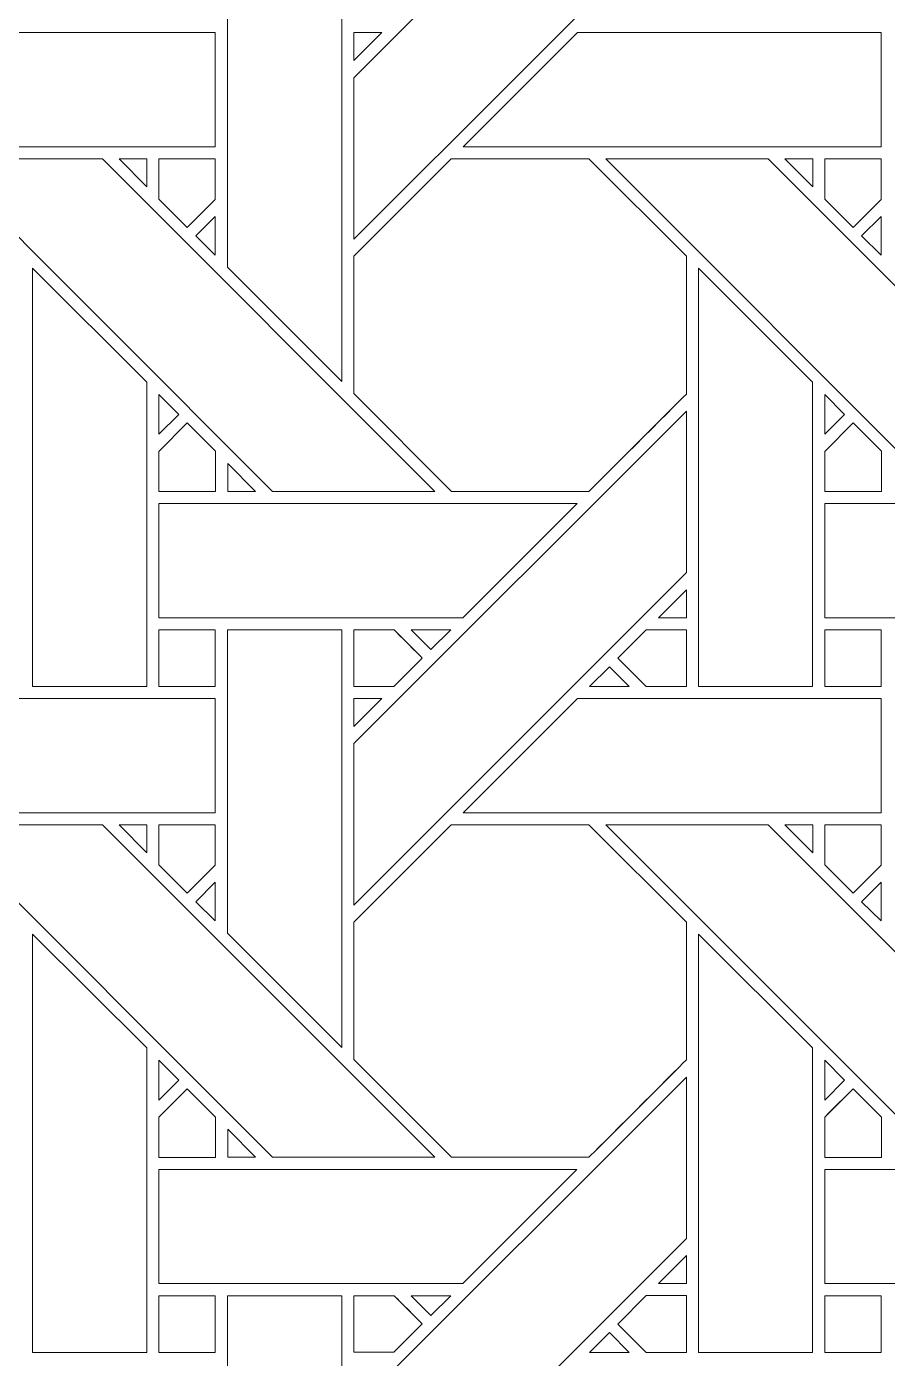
# Model space of a CAD drawing. Header units: inches. Extents: x 3.4 to 21.4, y 0.1 to 18.1.
# Drawn here: x 12.154 to 13.38, y 9.995 to 11.892 of the extents above; entities that cross this region are included whole.
import ezdxf

# ---------------------------------------------------------------- set-up
doc = ezdxf.new("R2010")
doc.units = ezdxf.units.IN
doc.header["$MEASUREMENT"] = 0
doc.layers.add('Design', color=7, linetype='Continuous', lineweight=0)

msp = doc.modelspace()

# ---------------------------------------------------------------- linework, layer by layer
at = {"layer": 'Design'}
for points, knots in [([(12.3829, 18.0948), (7.4123, 18.0948), (3.3829, 14.0653), (3.3829, 9.0948), (3.3829, 4.1242), (7.4123, 0.0948), (12.3829, 0.0948), (17.3534, 0.0948), (21.3829, 4.1242), (21.3829, 9.0948), (21.3829, 14.0653), (17.3534, 18.0948), (12.3829, 18.0948)], [0, 0, 0, 0, 1, 1, 1, 2, 2, 2, 3, 3, 3, 4, 4, 4, 4]), ([(12.3829, 17.2202), (7.8953, 17.2202), (4.2574, 13.5823), (4.2574, 9.0948), (4.2574, 4.6072), (7.8953, 0.9693), (12.3829, 0.9693), (16.8704, 0.9693), (20.5083, 4.6072), (20.5083, 9.0948), (20.5083, 13.5823), (16.8704, 17.2202), (12.3829, 17.2202)], [0, 0, 0, 0, 1, 1, 1, 2, 2, 2, 3, 3, 3, 4, 4, 4, 4]), ([(13.0941, 12.0628), (13.0941, 12.0628), (12.6204, 11.5892), (12.6204, 11.5892), (12.6204, 11.5892), (12.6204, 11.8193), (12.6204, 11.8193), (12.6204, 11.8193), (13.0941, 12.2929), (13.0941, 12.2929), (13.0941, 12.2929), (13.0941, 12.0628), (13.0941, 12.0628)], [0, 0, 0, 0, 1, 1, 1, 2, 2, 2, 3, 3, 3, 4, 4, 4, 4]), ([(12.4403, 11.5492), (12.4403, 11.5492), (12.4403, 11.9814), (12.4403, 11.9814), (12.4403, 11.9814), (12.6032, 11.9814), (12.6032, 11.9814), (12.6032, 11.9814), (12.6032, 11.3863), (12.6032, 11.3863), (12.6032, 11.3863), (12.4403, 11.5492), (12.4403, 11.5492)], [0, 0, 0, 0, 1, 1, 1, 2, 2, 2, 3, 3, 3, 4, 4, 4, 4]), ([(12.4228, 11.8835), (12.4228, 11.8835), (12.4228, 11.7206), (12.4228, 11.7206), (12.4228, 11.7206), (11.8275, 11.7206), (11.8275, 11.7206), (11.8275, 11.7206), (11.9904, 11.8835), (11.9904, 11.8835), (11.9904, 11.8835), (12.4228, 11.8835), (12.4228, 11.8835)], [0, 0, 0, 0, 1, 1, 1, 2, 2, 2, 3, 3, 3, 4, 4, 4, 4]), ([(12.6602, 11.8835), (12.6602, 11.8835), (12.6204, 11.8436), (12.6204, 11.8436), (12.6204, 11.8436), (12.6204, 11.8835), (12.6204, 11.8835), (12.6204, 11.8835), (12.6602, 11.8835), (12.6602, 11.8835)], [0, 0, 0, 0, 1, 1, 1, 2, 2, 2, 3, 3, 3, 3]), ([(13.3715, 11.8835), (13.3715, 11.8835), (13.3715, 11.7207), (13.3715, 11.7207), (13.3715, 11.7207), (12.7762, 11.7207), (12.7762, 11.7207), (12.7762, 11.7207), (12.9391, 11.8835), (12.9391, 11.8835), (12.9391, 11.8835), (13.3715, 11.8835), (13.3715, 11.8835)], [0, 0, 0, 0, 1, 1, 1, 2, 2, 2, 3, 3, 3, 4, 4, 4, 4]), ([(12.7354, 11.2299), (12.7354, 11.2299), (12.5044, 11.2299), (12.5044, 11.2299), (12.5044, 11.2299), (12.0308, 11.7035), (12.0308, 11.7035), (12.0308, 11.7035), (12.2618, 11.7035), (12.2618, 11.7035), (12.2618, 11.7035), (12.7354, 11.2299), (12.7354, 11.2299)], [0, 0, 0, 0, 1, 1, 1, 2, 2, 2, 3, 3, 3, 4, 4, 4, 4]), ([(12.2859, 11.7035), (12.2859, 11.7035), (12.3253, 11.7035), (12.3253, 11.7035), (12.3253, 11.7035), (12.3253, 11.6637), (12.3253, 11.6637), (12.3253, 11.6637), (12.2859, 11.7035), (12.2859, 11.7035)], [0, 0, 0, 0, 1, 1, 1, 2, 2, 2, 3, 3, 3, 3]), ([(12.4228, 11.7035), (12.4228, 11.7035), (12.4228, 11.6459), (12.4228, 11.6459), (12.4228, 11.6459), (12.3828, 11.606), (12.3828, 11.606), (12.3828, 11.606), (12.3425, 11.6463), (12.3425, 11.6463), (12.3425, 11.6463), (12.3425, 11.7035), (12.3425, 11.7035), (12.3425, 11.7035), (12.4228, 11.7035), (12.4228, 11.7035)], [0, 0, 0, 0, 1, 1, 1, 2, 2, 2, 3, 3, 3, 4, 4, 4, 5, 5, 5, 5]), ([(12.4228, 11.6459), (12.4228, 11.6459), (12.3828, 11.606), (12.3828, 11.606), (12.3828, 11.606), (12.3425, 11.6463), (12.3425, 11.6463), (12.3425, 11.6463), (12.3425, 11.7035), (12.3425, 11.7035), (12.3425, 11.7035), (12.4228, 11.7035), (12.4228, 11.7035), (12.4228, 11.7035), (12.4228, 11.6459), (12.4228, 11.6459)], [0, 0, 0, 0, 1, 1, 1, 2, 2, 2, 3, 3, 3, 4, 4, 4, 5, 5, 5, 5]), ([(12.7591, 11.7035), (12.7591, 11.7035), (12.9553, 11.7035), (12.9553, 11.7035), (12.9553, 11.7035), (13.0941, 11.5648), (13.0941, 11.5648), (13.0941, 11.5648), (13.0941, 11.3686), (13.0941, 11.3686), (13.0763, 11.3507), (12.9643, 11.2389), (12.9553, 11.2299), (12.9553, 11.2299), (12.7596, 11.2299), (12.7596, 11.2299), (12.7596, 11.2299), (12.6204, 11.3691), (12.6204, 11.3691), (12.6204, 11.3691), (12.6204, 11.5648), (12.6204, 11.5648), (12.6204, 11.5648), (12.7591, 11.7035), (12.7591, 11.7035)], [0, 0, 0, 0, 1, 1, 1, 2, 2, 2, 3, 3, 3, 4, 4, 4, 5, 5, 5, 6, 6, 6, 7, 7, 7, 8, 8, 8, 8]), ([(13.0941, 11.3686), (13.0761, 11.3504), (12.9642, 11.2388), (12.9553, 11.2299), (12.9553, 11.2299), (12.7596, 11.2299), (12.7596, 11.2299), (12.7596, 11.2299), (12.6204, 11.3691), (12.6204, 11.3691), (12.6204, 11.3691), (12.6204, 11.5648), (12.6204, 11.5648), (12.6204, 11.5648), (12.7591, 11.7035), (12.7591, 11.7035), (12.7591, 11.7035), (12.9553, 11.7035), (12.9553, 11.7035), (12.9553, 11.7035), (13.0941, 11.5648), (13.0941, 11.5648), (13.0941, 11.5648), (13.0941, 11.3686), (13.0941, 11.3686)], [0, 0, 0, 0, 1, 1, 1, 2, 2, 2, 3, 3, 3, 4, 4, 4, 5, 5, 5, 6, 6, 6, 7, 7, 7, 8, 8, 8, 8]), ([(13.6841, 11.2299), (13.6841, 11.2299), (13.4531, 11.2299), (13.4531, 11.2299), (13.4531, 11.2299), (12.9795, 11.7035), (12.9795, 11.7035), (12.9795, 11.7035), (13.2105, 11.7035), (13.2105, 11.7035), (13.2105, 11.7035), (13.6841, 11.2299), (13.6841, 11.2299)], [0, 0, 0, 0, 1, 1, 1, 2, 2, 2, 3, 3, 3, 4, 4, 4, 4]), ([(13.2346, 11.7035), (13.2346, 11.7035), (13.2741, 11.7035), (13.2741, 11.7035), (13.2741, 11.7035), (13.2741, 11.6637), (13.2741, 11.6637), (13.2741, 11.6637), (13.2346, 11.7035), (13.2346, 11.7035)], [0, 0, 0, 0, 1, 1, 1, 2, 2, 2, 3, 3, 3, 3]), ([(13.3715, 11.7035), (13.3715, 11.7035), (13.3715, 11.6459), (13.3715, 11.6459), (13.3715, 11.6459), (13.3316, 11.606), (13.3316, 11.606), (13.3316, 11.606), (13.2913, 11.6463), (13.2913, 11.6463), (13.2913, 11.6463), (13.2913, 11.7035), (13.2913, 11.7035), (13.2913, 11.7035), (13.3715, 11.7035), (13.3715, 11.7035)], [0, 0, 0, 0, 1, 1, 1, 2, 2, 2, 3, 3, 3, 4, 4, 4, 5, 5, 5, 5]), ([(13.3715, 11.6459), (13.3715, 11.6459), (13.3316, 11.606), (13.3316, 11.606), (13.3316, 11.606), (13.2913, 11.6463), (13.2913, 11.6463), (13.2913, 11.6463), (13.2913, 11.7035), (13.2913, 11.7035), (13.2913, 11.7035), (13.3715, 11.7035), (13.3715, 11.7035), (13.3715, 11.7035), (13.3715, 11.6459), (13.3715, 11.6459)], [0, 0, 0, 0, 1, 1, 1, 2, 2, 2, 3, 3, 3, 4, 4, 4, 5, 5, 5, 5]), ([(12.4228, 11.6217), (12.4228, 11.6217), (12.4228, 11.5665), (12.4228, 11.5665), (12.4228, 11.5665), (12.395, 11.5939), (12.395, 11.5939), (12.395, 11.5939), (12.4228, 11.6217), (12.4228, 11.6217)], [0, 0, 0, 0, 1, 1, 1, 2, 2, 2, 3, 3, 3, 3]), ([(13.3715, 11.6217), (13.3715, 11.6217), (13.3715, 11.5665), (13.3715, 11.5665), (13.3715, 11.5665), (13.3438, 11.5939), (13.3438, 11.5939), (13.3438, 11.5939), (13.3715, 11.6217), (13.3715, 11.6217)], [0, 0, 0, 0, 1, 1, 1, 2, 2, 2, 3, 3, 3, 3]), ([(12.1625, 10.9519), (12.1625, 10.9519), (12.1625, 11.5477), (12.1625, 11.5477), (12.1625, 11.5477), (12.3252, 11.3855), (12.3252, 11.3855), (12.3252, 11.3855), (12.3252, 10.9519), (12.3252, 10.9519), (12.3252, 10.9519), (12.1625, 10.9519), (12.1625, 10.9519)], [0, 0, 0, 0, 1, 1, 1, 2, 2, 2, 3, 3, 3, 4, 4, 4, 4]), ([(13.1112, 10.9519), (13.1112, 10.9519), (13.1112, 11.5477), (13.1112, 11.5477), (13.1112, 11.5477), (13.274, 11.3856), (13.274, 11.3856), (13.274, 11.3856), (13.274, 10.9519), (13.274, 10.9519), (13.274, 10.9519), (13.1112, 10.9519), (13.1112, 10.9519)], [0, 0, 0, 0, 1, 1, 1, 2, 2, 2, 3, 3, 3, 4, 4, 4, 4]), ([(12.3425, 11.3113), (12.3425, 11.3113), (12.3425, 11.3681), (12.3425, 11.3681), (12.3425, 11.3681), (12.3707, 11.3395), (12.3707, 11.3395), (12.3707, 11.3395), (12.3425, 11.3113), (12.3425, 11.3113)], [0, 0, 0, 0, 1, 1, 1, 2, 2, 2, 3, 3, 3, 3]), ([(13.2913, 11.3113), (13.2913, 11.3113), (13.2913, 11.3681), (13.2913, 11.3681), (13.2913, 11.3681), (13.3195, 11.3395), (13.3195, 11.3395), (13.3195, 11.3395), (13.2913, 11.3113), (13.2913, 11.3113)], [0, 0, 0, 0, 1, 1, 1, 2, 2, 2, 3, 3, 3, 3]), ([(13.0941, 11.1141), (13.0941, 11.1141), (12.6204, 10.6404), (12.6204, 10.6404), (12.6204, 10.6404), (12.6204, 10.8705), (12.6204, 10.8705), (12.6204, 10.8705), (13.0941, 11.3441), (13.0941, 11.3441), (13.0941, 11.3441), (13.0941, 11.1141), (13.0941, 11.1141)], [0, 0, 0, 0, 1, 1, 1, 2, 2, 2, 3, 3, 3, 4, 4, 4, 4]), ([(12.3425, 11.2297), (12.3425, 11.2297), (12.3425, 11.2869), (12.3425, 11.2869), (12.3425, 11.2869), (12.3829, 11.3273), (12.3829, 11.3273), (12.3829, 11.3273), (12.4232, 11.287), (12.4232, 11.287), (12.4232, 11.287), (12.4232, 11.2297), (12.4232, 11.2297), (12.4232, 11.2297), (12.3425, 11.2297), (12.3425, 11.2297)], [0, 0, 0, 0, 1, 1, 1, 2, 2, 2, 3, 3, 3, 4, 4, 4, 5, 5, 5, 5]), ([(12.3829, 11.3273), (12.3829, 11.3273), (12.4232, 11.287), (12.4232, 11.287), (12.4232, 11.287), (12.4232, 11.2297), (12.4232, 11.2297), (12.4232, 11.2297), (12.3425, 11.2297), (12.3425, 11.2297), (12.3425, 11.2297), (12.3425, 11.2869), (12.3425, 11.2869), (12.3425, 11.2869), (12.3829, 11.3273), (12.3829, 11.3273)], [0, 0, 0, 0, 1, 1, 1, 2, 2, 2, 3, 3, 3, 4, 4, 4, 5, 5, 5, 5]), ([(13.2913, 11.2297), (13.2913, 11.2297), (13.2913, 11.2869), (13.2913, 11.2869), (13.2913, 11.2869), (13.3316, 11.3273), (13.3316, 11.3273), (13.3316, 11.3273), (13.3719, 11.287), (13.3719, 11.287), (13.3719, 11.287), (13.3719, 11.2297), (13.3719, 11.2297), (13.3719, 11.2297), (13.2913, 11.2297), (13.2913, 11.2297)], [0, 0, 0, 0, 1, 1, 1, 2, 2, 2, 3, 3, 3, 4, 4, 4, 5, 5, 5, 5]), ([(13.3316, 11.3273), (13.3316, 11.3273), (13.3719, 11.287), (13.3719, 11.287), (13.3719, 11.287), (13.3719, 11.2297), (13.3719, 11.2297), (13.3719, 11.2297), (13.2913, 11.2297), (13.2913, 11.2297), (13.2913, 11.2297), (13.2913, 11.2869), (13.2913, 11.2869), (13.2913, 11.2869), (13.3316, 11.3273), (13.3316, 11.3273)], [0, 0, 0, 0, 1, 1, 1, 2, 2, 2, 3, 3, 3, 4, 4, 4, 5, 5, 5, 5]), ([(12.4405, 11.2299), (12.4405, 11.2299), (12.4405, 11.2697), (12.4405, 11.2697), (12.4405, 11.2697), (12.4802, 11.2299), (12.4802, 11.2299), (12.4802, 11.2299), (12.4405, 11.2299), (12.4405, 11.2299)], [0, 0, 0, 0, 1, 1, 1, 2, 2, 2, 3, 3, 3, 3]), ([(12.9383, 11.2126), (12.9383, 11.2126), (12.7755, 11.0499), (12.7755, 11.0499), (12.7755, 11.0499), (12.3425, 11.0499), (12.3425, 11.0499), (12.3425, 11.0499), (12.3425, 11.2126), (12.3425, 11.2126), (12.3425, 11.2126), (12.9383, 11.2126), (12.9383, 11.2126)], [0, 0, 0, 0, 1, 1, 1, 2, 2, 2, 3, 3, 3, 4, 4, 4, 4]), ([(13.887, 11.2126), (13.887, 11.2126), (13.7242, 11.0499), (13.7242, 11.0499), (13.7242, 11.0499), (13.2913, 11.0499), (13.2913, 11.0499), (13.2913, 11.0499), (13.2913, 11.2126), (13.2913, 11.2126), (13.2913, 11.2126), (13.887, 11.2126), (13.887, 11.2126)], [0, 0, 0, 0, 1, 1, 1, 2, 2, 2, 3, 3, 3, 4, 4, 4, 4]), ([(13.0543, 11.0499), (13.0543, 11.0499), (13.0941, 11.0897), (13.0941, 11.0897), (13.0941, 11.0897), (13.0941, 11.0499), (13.0941, 11.0499), (13.0941, 11.0499), (13.0543, 11.0499), (13.0543, 11.0499)], [0, 0, 0, 0, 1, 1, 1, 2, 2, 2, 3, 3, 3, 3]), ([(12.3425, 11.0327), (12.3425, 11.0327), (12.4228, 11.0327), (12.4228, 11.0327), (12.4228, 11.0327), (12.4228, 10.9519), (12.4228, 10.9519), (12.4228, 10.9519), (12.3425, 10.9519), (12.3425, 10.9519), (12.3425, 10.9519), (12.3425, 11.0327), (12.3425, 11.0327)], [0, 0, 0, 0, 1, 1, 1, 2, 2, 2, 3, 3, 3, 4, 4, 4, 4]), ([(12.4228, 11.0327), (12.4228, 11.0327), (12.4228, 10.9519), (12.4228, 10.9519), (12.4228, 10.9519), (12.3425, 10.9519), (12.3425, 10.9519), (12.3425, 10.9519), (12.3425, 11.0327), (12.3425, 11.0327), (12.3425, 11.0327), (12.4228, 11.0327), (12.4228, 11.0327)], [0, 0, 0, 0, 1, 1, 1, 2, 2, 2, 3, 3, 3, 4, 4, 4, 4]), ([(12.4403, 10.6004), (12.4403, 10.6004), (12.4403, 11.0326), (12.4403, 11.0326), (12.4403, 11.0326), (12.6032, 11.0326), (12.6032, 11.0326), (12.6032, 11.0326), (12.6032, 10.4375), (12.6032, 10.4375), (12.6032, 10.4375), (12.4403, 10.6004), (12.4403, 10.6004)], [0, 0, 0, 0, 1, 1, 1, 2, 2, 2, 3, 3, 3, 4, 4, 4, 4]), ([(12.6775, 11.0327), (12.6826, 11.0276), (12.7134, 10.9967), (12.7178, 10.9923), (12.7178, 10.9923), (12.6774, 10.9519), (12.6774, 10.9519), (12.6774, 10.9519), (12.6204, 10.9519), (12.6204, 10.9519), (12.6204, 10.9519), (12.6204, 11.0327), (12.6204, 11.0327), (12.6204, 11.0327), (12.6775, 11.0327), (12.6775, 11.0327)], [0, 0, 0, 0, 1, 1, 1, 2, 2, 2, 3, 3, 3, 4, 4, 4, 5, 5, 5, 5]), ([(12.6204, 10.9519), (12.6204, 10.9519), (12.6204, 11.0327), (12.6204, 11.0327), (12.6204, 11.0327), (12.6775, 11.0327), (12.6775, 11.0327), (12.6828, 11.0274), (12.7136, 10.9965), (12.7178, 10.9923), (12.7178, 10.9923), (12.6774, 10.9519), (12.6774, 10.9519), (12.6774, 10.9519), (12.6204, 10.9519), (12.6204, 10.9519)], [0, 0, 0, 0, 1, 1, 1, 2, 2, 2, 3, 3, 3, 4, 4, 4, 5, 5, 5, 5]), ([(12.7018, 11.0326), (12.7018, 11.0326), (12.7583, 11.0326), (12.7583, 11.0326), (12.7583, 11.0326), (12.73, 11.0045), (12.73, 11.0045), (12.73, 11.0045), (12.7018, 11.0326), (12.7018, 11.0326)], [0, 0, 0, 0, 1, 1, 1, 2, 2, 2, 3, 3, 3, 3]), ([(13.0941, 11.0327), (13.0941, 11.0327), (13.0941, 10.9519), (13.0941, 10.9519), (13.0941, 10.9519), (13.037, 10.9519), (13.037, 10.9519), (13.037, 10.9519), (12.9966, 10.9923), (12.9966, 10.9923), (12.9966, 10.9923), (13.037, 11.0327), (13.037, 11.0327), (13.037, 11.0327), (13.0941, 11.0327), (13.0941, 11.0327)], [0, 0, 0, 0, 1, 1, 1, 2, 2, 2, 3, 3, 3, 4, 4, 4, 5, 5, 5, 5]), ([(13.0941, 11.0327), (13.0941, 11.0327), (13.0941, 10.9519), (13.0941, 10.9519), (13.0941, 10.9519), (13.037, 10.9519), (13.037, 10.9519), (13.037, 10.9519), (12.9966, 10.9923), (12.9966, 10.9923), (12.9966, 10.9923), (13.037, 11.0327), (13.037, 11.0327), (13.037, 11.0327), (13.0941, 11.0327), (13.0941, 11.0327)], [0, 0, 0, 0, 1, 1, 1, 2, 2, 2, 3, 3, 3, 4, 4, 4, 5, 5, 5, 5]), ([(13.2913, 11.0327), (13.2913, 11.0327), (13.3715, 11.0327), (13.3715, 11.0327), (13.3715, 11.0327), (13.3715, 10.9519), (13.3715, 10.9519), (13.3715, 10.9519), (13.2913, 10.9519), (13.2913, 10.9519), (13.2913, 10.9519), (13.2913, 11.0327), (13.2913, 11.0327)], [0, 0, 0, 0, 1, 1, 1, 2, 2, 2, 3, 3, 3, 4, 4, 4, 4]), ([(13.3715, 11.0327), (13.3715, 11.0327), (13.3715, 10.9519), (13.3715, 10.9519), (13.3715, 10.9519), (13.2913, 10.9519), (13.2913, 10.9519), (13.2913, 10.9519), (13.2913, 11.0327), (13.2913, 11.0327), (13.2913, 11.0327), (13.3715, 11.0327), (13.3715, 11.0327)], [0, 0, 0, 0, 1, 1, 1, 2, 2, 2, 3, 3, 3, 4, 4, 4, 4]), ([(13.0127, 10.9519), (13.0127, 10.9519), (12.9562, 10.9519), (12.9562, 10.9519), (12.9562, 10.9519), (12.9845, 10.9801), (12.9845, 10.9801), (12.9845, 10.9801), (13.0127, 10.9519), (13.0127, 10.9519)], [0, 0, 0, 0, 1, 1, 1, 2, 2, 2, 3, 3, 3, 3]), ([(12.4228, 10.9347), (12.4228, 10.9347), (12.4228, 10.7719), (12.4228, 10.7719), (12.4228, 10.7719), (11.8275, 10.7719), (11.8275, 10.7719), (11.8275, 10.7719), (11.9904, 10.9347), (11.9904, 10.9347), (11.9904, 10.9347), (12.4228, 10.9347), (12.4228, 10.9347)], [0, 0, 0, 0, 1, 1, 1, 2, 2, 2, 3, 3, 3, 4, 4, 4, 4]), ([(12.6602, 10.9347), (12.6602, 10.9347), (12.6204, 10.8949), (12.6204, 10.8949), (12.6204, 10.8949), (12.6204, 10.9347), (12.6204, 10.9347), (12.6204, 10.9347), (12.6602, 10.9347), (12.6602, 10.9347)], [0, 0, 0, 0, 1, 1, 1, 2, 2, 2, 3, 3, 3, 3]), ([(13.3715, 10.9347), (13.3715, 10.9347), (13.3715, 10.7719), (13.3715, 10.7719), (13.3715, 10.7719), (12.7762, 10.7719), (12.7762, 10.7719), (12.7762, 10.7719), (12.9391, 10.9347), (12.9391, 10.9347), (12.9391, 10.9347), (13.3715, 10.9347), (13.3715, 10.9347)], [0, 0, 0, 0, 1, 1, 1, 2, 2, 2, 3, 3, 3, 4, 4, 4, 4]), ([(12.7354, 10.2811), (12.7354, 10.2811), (12.5044, 10.2811), (12.5044, 10.2811), (12.5044, 10.2811), (12.0308, 10.7548), (12.0308, 10.7548), (12.0308, 10.7548), (12.2618, 10.7548), (12.2618, 10.7548), (12.2618, 10.7548), (12.7354, 10.2811), (12.7354, 10.2811)], [0, 0, 0, 0, 1, 1, 1, 2, 2, 2, 3, 3, 3, 4, 4, 4, 4]), ([(12.2859, 10.7548), (12.2859, 10.7548), (12.3253, 10.7548), (12.3253, 10.7548), (12.3253, 10.7548), (12.3253, 10.715), (12.3253, 10.715), (12.3253, 10.715), (12.2859, 10.7548), (12.2859, 10.7548)], [0, 0, 0, 0, 1, 1, 1, 2, 2, 2, 3, 3, 3, 3]), ([(12.4228, 10.7548), (12.4228, 10.7548), (12.4228, 10.6972), (12.4228, 10.6972), (12.4228, 10.6972), (12.3828, 10.6573), (12.3828, 10.6573), (12.3828, 10.6573), (12.3425, 10.6976), (12.3425, 10.6976), (12.3425, 10.6976), (12.3425, 10.7548), (12.3425, 10.7548), (12.3425, 10.7548), (12.4228, 10.7548), (12.4228, 10.7548)], [0, 0, 0, 0, 1, 1, 1, 2, 2, 2, 3, 3, 3, 4, 4, 4, 5, 5, 5, 5]), ([(12.4228, 10.6972), (12.4228, 10.6972), (12.3828, 10.6573), (12.3828, 10.6573), (12.3828, 10.6573), (12.3425, 10.6976), (12.3425, 10.6976), (12.3425, 10.6976), (12.3425, 10.7548), (12.3425, 10.7548), (12.3425, 10.7548), (12.4228, 10.7548), (12.4228, 10.7548), (12.4228, 10.7548), (12.4228, 10.6972), (12.4228, 10.6972)], [0, 0, 0, 0, 1, 1, 1, 2, 2, 2, 3, 3, 3, 4, 4, 4, 5, 5, 5, 5]), ([(12.7591, 10.7548), (12.7591, 10.7548), (12.9553, 10.7548), (12.9553, 10.7548), (12.9553, 10.7548), (13.0941, 10.6161), (13.0941, 10.6161), (13.0941, 10.6161), (13.0941, 10.4199), (13.0941, 10.4199), (13.0763, 10.4019), (12.9643, 10.2902), (12.9553, 10.2812), (12.9553, 10.2812), (12.7596, 10.2812), (12.7596, 10.2812), (12.7596, 10.2812), (12.6204, 10.4204), (12.6204, 10.4204), (12.6204, 10.4204), (12.6204, 10.6161), (12.6204, 10.6161), (12.6204, 10.6161), (12.7591, 10.7548), (12.7591, 10.7548)], [0, 0, 0, 0, 1, 1, 1, 2, 2, 2, 3, 3, 3, 4, 4, 4, 5, 5, 5, 6, 6, 6, 7, 7, 7, 8, 8, 8, 8]), ([(13.0941, 10.6161), (13.0941, 10.6161), (13.0941, 10.4199), (13.0941, 10.4199), (13.0759, 10.4016), (12.9641, 10.2899), (12.9553, 10.2812), (12.9553, 10.2812), (12.7596, 10.2812), (12.7596, 10.2812), (12.7596, 10.2812), (12.6204, 10.4204), (12.6204, 10.4204), (12.6204, 10.4204), (12.6204, 10.6161), (12.6204, 10.6161), (12.6204, 10.6161), (12.7591, 10.7548), (12.7591, 10.7548), (12.7591, 10.7548), (12.9553, 10.7548), (12.9553, 10.7548), (12.9553, 10.7548), (13.0941, 10.6161), (13.0941, 10.6161)], [0, 0, 0, 0, 1, 1, 1, 2, 2, 2, 3, 3, 3, 4, 4, 4, 5, 5, 5, 6, 6, 6, 7, 7, 7, 8, 8, 8, 8]), ([(13.6841, 10.2811), (13.6841, 10.2811), (13.4531, 10.2811), (13.4531, 10.2811), (13.4531, 10.2811), (12.9795, 10.7548), (12.9795, 10.7548), (12.9795, 10.7548), (13.2105, 10.7548), (13.2105, 10.7548), (13.2105, 10.7548), (13.6841, 10.2811), (13.6841, 10.2811)], [0, 0, 0, 0, 1, 1, 1, 2, 2, 2, 3, 3, 3, 4, 4, 4, 4]), ([(13.2346, 10.7548), (13.2346, 10.7548), (13.2741, 10.7548), (13.2741, 10.7548), (13.2741, 10.7548), (13.2741, 10.715), (13.2741, 10.715), (13.2741, 10.715), (13.2346, 10.7548), (13.2346, 10.7548)], [0, 0, 0, 0, 1, 1, 1, 2, 2, 2, 3, 3, 3, 3]), ([(13.3715, 10.7548), (13.3715, 10.7548), (13.3715, 10.6972), (13.3715, 10.6972), (13.3715, 10.6972), (13.3316, 10.6573), (13.3316, 10.6573), (13.3316, 10.6573), (13.2913, 10.6976), (13.2913, 10.6976), (13.2913, 10.6976), (13.2913, 10.7548), (13.2913, 10.7548), (13.2913, 10.7548), (13.3715, 10.7548), (13.3715, 10.7548)], [0, 0, 0, 0, 1, 1, 1, 2, 2, 2, 3, 3, 3, 4, 4, 4, 5, 5, 5, 5]), ([(13.3715, 10.6972), (13.3715, 10.6972), (13.3316, 10.6573), (13.3316, 10.6573), (13.3316, 10.6573), (13.2913, 10.6976), (13.2913, 10.6976), (13.2913, 10.6976), (13.2913, 10.7548), (13.2913, 10.7548), (13.2913, 10.7548), (13.3715, 10.7548), (13.3715, 10.7548), (13.3715, 10.7548), (13.3715, 10.6972), (13.3715, 10.6972)], [0, 0, 0, 0, 1, 1, 1, 2, 2, 2, 3, 3, 3, 4, 4, 4, 5, 5, 5, 5]), ([(12.4228, 10.6729), (12.4228, 10.6729), (12.4228, 10.6178), (12.4228, 10.6178), (12.4228, 10.6178), (12.395, 10.6452), (12.395, 10.6452), (12.395, 10.6452), (12.4228, 10.6729), (12.4228, 10.6729)], [0, 0, 0, 0, 1, 1, 1, 2, 2, 2, 3, 3, 3, 3]), ([(13.3715, 10.6729), (13.3715, 10.6729), (13.3715, 10.6178), (13.3715, 10.6178), (13.3715, 10.6178), (13.3438, 10.6452), (13.3438, 10.6452), (13.3438, 10.6452), (13.3715, 10.6729), (13.3715, 10.6729)], [0, 0, 0, 0, 1, 1, 1, 2, 2, 2, 3, 3, 3, 3]), ([(12.1625, 10.0031), (12.1625, 10.0031), (12.1625, 10.599), (12.1625, 10.599), (12.1625, 10.599), (12.3252, 10.4368), (12.3252, 10.4368), (12.3252, 10.4368), (12.3252, 10.0031), (12.3252, 10.0031), (12.3252, 10.0031), (12.1625, 10.0031), (12.1625, 10.0031)], [0, 0, 0, 0, 1, 1, 1, 2, 2, 2, 3, 3, 3, 4, 4, 4, 4]), ([(13.1112, 10.0031), (13.1112, 10.0031), (13.1112, 10.599), (13.1112, 10.599), (13.1112, 10.599), (13.274, 10.4368), (13.274, 10.4368), (13.274, 10.4368), (13.274, 10.0031), (13.274, 10.0031), (13.274, 10.0031), (13.1112, 10.0031), (13.1112, 10.0031)], [0, 0, 0, 0, 1, 1, 1, 2, 2, 2, 3, 3, 3, 4, 4, 4, 4]), ([(12.3425, 10.3626), (12.3425, 10.3626), (12.3425, 10.4193), (12.3425, 10.4193), (12.3425, 10.4193), (12.3707, 10.3908), (12.3707, 10.3908), (12.3707, 10.3908), (12.3425, 10.3626), (12.3425, 10.3626)], [0, 0, 0, 0, 1, 1, 1, 2, 2, 2, 3, 3, 3, 3]), ([(13.2913, 10.3626), (13.2913, 10.3626), (13.2913, 10.4193), (13.2913, 10.4193), (13.2913, 10.4193), (13.3195, 10.3908), (13.3195, 10.3908), (13.3195, 10.3908), (13.2913, 10.3626), (13.2913, 10.3626)], [0, 0, 0, 0, 1, 1, 1, 2, 2, 2, 3, 3, 3, 3]), ([(13.0941, 10.1654), (13.0941, 10.1654), (12.6204, 9.6917), (12.6204, 9.6917), (12.6204, 9.6917), (12.6204, 9.9218), (12.6204, 9.9218), (12.6204, 9.9218), (13.0941, 10.3954), (13.0941, 10.3954), (13.0941, 10.3954), (13.0941, 10.1654), (13.0941, 10.1654)], [0, 0, 0, 0, 1, 1, 1, 2, 2, 2, 3, 3, 3, 4, 4, 4, 4]), ([(12.3425, 10.2809), (12.3425, 10.2809), (12.3425, 10.3382), (12.3425, 10.3382), (12.3425, 10.3382), (12.3829, 10.3785), (12.3829, 10.3785), (12.3829, 10.3785), (12.4232, 10.3382), (12.4232, 10.3382), (12.4232, 10.3382), (12.4232, 10.2809), (12.4232, 10.2809), (12.4232, 10.2809), (12.3425, 10.2809), (12.3425, 10.2809)], [0, 0, 0, 0, 1, 1, 1, 2, 2, 2, 3, 3, 3, 4, 4, 4, 5, 5, 5, 5]), ([(12.3829, 10.3785), (12.3829, 10.3785), (12.4232, 10.3382), (12.4232, 10.3382), (12.4232, 10.3382), (12.4232, 10.2809), (12.4232, 10.2809), (12.4232, 10.2809), (12.3425, 10.2809), (12.3425, 10.2809), (12.3425, 10.2809), (12.3425, 10.3382), (12.3425, 10.3382), (12.3425, 10.3382), (12.3829, 10.3785), (12.3829, 10.3785)], [0, 0, 0, 0, 1, 1, 1, 2, 2, 2, 3, 3, 3, 4, 4, 4, 5, 5, 5, 5]), ([(13.2913, 10.2809), (13.2913, 10.2809), (13.2913, 10.3382), (13.2913, 10.3382), (13.2913, 10.3382), (13.3316, 10.3785), (13.3316, 10.3785), (13.3316, 10.3785), (13.3719, 10.3382), (13.3719, 10.3382), (13.3719, 10.3382), (13.3719, 10.2809), (13.3719, 10.2809), (13.3719, 10.2809), (13.2913, 10.2809), (13.2913, 10.2809)], [0, 0, 0, 0, 1, 1, 1, 2, 2, 2, 3, 3, 3, 4, 4, 4, 5, 5, 5, 5]), ([(13.2973, 10.3442), (13.2973, 10.3442), (13.3316, 10.3785), (13.3316, 10.3785), (13.3316, 10.3785), (13.3719, 10.3382), (13.3719, 10.3382), (13.3719, 10.3382), (13.3719, 10.2809), (13.3719, 10.2809), (13.3719, 10.2809), (13.2913, 10.2809), (13.2913, 10.2809), (13.2913, 10.2809), (13.2913, 10.3382), (13.2913, 10.3382), (13.2913, 10.3382), (13.2973, 10.3442), (13.2973, 10.3442)], [0, 0, 0, 0, 1, 1, 1, 2, 2, 2, 3, 3, 3, 4, 4, 4, 5, 5, 5, 6, 6, 6, 6]), ([(12.4405, 10.2811), (12.4405, 10.2811), (12.4405, 10.3209), (12.4405, 10.3209), (12.4405, 10.3209), (12.4802, 10.2811), (12.4802, 10.2811), (12.4802, 10.2811), (12.4405, 10.2811), (12.4405, 10.2811)], [0, 0, 0, 0, 1, 1, 1, 2, 2, 2, 3, 3, 3, 3]), ([(12.7755, 10.1012), (12.7755, 10.1012), (12.3425, 10.1012), (12.3425, 10.1012), (12.3425, 10.1012), (12.3425, 10.2639), (12.3425, 10.2639), (12.3425, 10.2639), (12.9382, 10.2639), (12.9382, 10.2639), (12.9382, 10.2639), (12.7755, 10.1012), (12.7755, 10.1012)], [0, 0, 0, 0, 1, 1, 1, 2, 2, 2, 3, 3, 3, 4, 4, 4, 4]), ([(13.887, 10.2639), (13.887, 10.2639), (13.7242, 10.1012), (13.7242, 10.1012), (13.7242, 10.1012), (13.2913, 10.1012), (13.2913, 10.1012), (13.2913, 10.1012), (13.2913, 10.2639), (13.2913, 10.2639), (13.2913, 10.2639), (13.887, 10.2639), (13.887, 10.2639)], [0, 0, 0, 0, 1, 1, 1, 2, 2, 2, 3, 3, 3, 4, 4, 4, 4]), ([(13.0543, 10.1012), (13.0543, 10.1012), (13.0941, 10.141), (13.0941, 10.141), (13.0941, 10.141), (13.0941, 10.1012), (13.0941, 10.1012), (13.0941, 10.1012), (13.0543, 10.1012), (13.0543, 10.1012)], [0, 0, 0, 0, 1, 1, 1, 2, 2, 2, 3, 3, 3, 3]), ([(12.3425, 10.0839), (12.3425, 10.0839), (12.4228, 10.0839), (12.4228, 10.0839), (12.4228, 10.0839), (12.4228, 10.0031), (12.4228, 10.0031), (12.4228, 10.0031), (12.3425, 10.0031), (12.3425, 10.0031), (12.3425, 10.0031), (12.3425, 10.0839), (12.3425, 10.0839)], [0, 0, 0, 0, 1, 1, 1, 2, 2, 2, 3, 3, 3, 4, 4, 4, 4]), ([(12.3425, 10.0031), (12.3425, 10.0031), (12.3425, 10.0839), (12.3425, 10.0839), (12.3425, 10.0839), (12.4228, 10.0839), (12.4228, 10.0839), (12.4228, 10.0839), (12.4228, 10.0031), (12.4228, 10.0031), (12.4228, 10.0031), (12.3425, 10.0031), (12.3425, 10.0031)], [0, 0, 0, 0, 1, 1, 1, 2, 2, 2, 3, 3, 3, 4, 4, 4, 4]), ([(12.4403, 9.6517), (12.4403, 9.6517), (12.4403, 10.0839), (12.4403, 10.0839), (12.4403, 10.0839), (12.6032, 10.0839), (12.6032, 10.0839), (12.6032, 10.0839), (12.6032, 9.4888), (12.6032, 9.4888), (12.6032, 9.4888), (12.4403, 9.6517), (12.4403, 9.6517)], [0, 0, 0, 0, 1, 1, 1, 2, 2, 2, 3, 3, 3, 4, 4, 4, 4]), ([(12.6775, 10.0839), (12.6826, 10.0788), (12.7134, 10.048), (12.7178, 10.0436), (12.7178, 10.0436), (12.6774, 10.0032), (12.6774, 10.0032), (12.6774, 10.0032), (12.6204, 10.0032), (12.6204, 10.0032), (12.6204, 10.0032), (12.6204, 10.0839), (12.6204, 10.0839), (12.6204, 10.0839), (12.6775, 10.0839), (12.6775, 10.0839)], [0, 0, 0, 0, 1, 1, 1, 2, 2, 2, 3, 3, 3, 4, 4, 4, 5, 5, 5, 5]), ([(12.7019, 10.0595), (12.7019, 10.0595), (12.7178, 10.0436), (12.7178, 10.0436), (12.7178, 10.0436), (12.6774, 10.0032), (12.6774, 10.0032), (12.6774, 10.0032), (12.6204, 10.0032), (12.6204, 10.0032), (12.6204, 10.0032), (12.6204, 10.0839), (12.6204, 10.0839), (12.6204, 10.0839), (12.6775, 10.0839), (12.6775, 10.0839), (12.6828, 10.0786), (12.6927, 10.0688), (12.7019, 10.0595)], [0, 0, 0, 0, 1, 1, 1, 2, 2, 2, 3, 3, 3, 4, 4, 4, 5, 5, 5, 6, 6, 6, 6]), ([(12.7018, 10.0839), (12.7018, 10.0839), (12.7583, 10.0839), (12.7583, 10.0839), (12.7583, 10.0839), (12.73, 10.0557), (12.73, 10.0557), (12.73, 10.0557), (12.7018, 10.0839), (12.7018, 10.0839)], [0, 0, 0, 0, 1, 1, 1, 2, 2, 2, 3, 3, 3, 3]), ([(13.0941, 10.084), (13.0941, 10.084), (13.0941, 10.0031), (13.0941, 10.0031), (13.0941, 10.0031), (13.037, 10.0031), (13.037, 10.0031), (13.037, 10.0031), (12.9966, 10.0435), (12.9966, 10.0435), (12.9966, 10.0435), (13.037, 10.084), (13.037, 10.084), (13.037, 10.084), (13.0941, 10.084), (13.0941, 10.084)], [0, 0, 0, 0, 1, 1, 1, 2, 2, 2, 3, 3, 3, 4, 4, 4, 5, 5, 5, 5]), ([(13.0941, 10.084), (13.0941, 10.084), (13.0941, 10.0031), (13.0941, 10.0031), (13.0941, 10.0031), (13.037, 10.0031), (13.037, 10.0031), (13.037, 10.0031), (12.9966, 10.0435), (12.9966, 10.0435), (12.9966, 10.0435), (13.037, 10.084), (13.037, 10.084), (13.037, 10.084), (13.0941, 10.084), (13.0941, 10.084)], [0, 0, 0, 0, 1, 1, 1, 2, 2, 2, 3, 3, 3, 4, 4, 4, 5, 5, 5, 5]), ([(13.2913, 10.0839), (13.2913, 10.0839), (13.3715, 10.0839), (13.3715, 10.0839), (13.3715, 10.0839), (13.3715, 10.0031), (13.3715, 10.0031), (13.3715, 10.0031), (13.2913, 10.0031), (13.2913, 10.0031), (13.2913, 10.0031), (13.2913, 10.0839), (13.2913, 10.0839)], [0, 0, 0, 0, 1, 1, 1, 2, 2, 2, 3, 3, 3, 4, 4, 4, 4]), ([(13.3715, 10.0839), (13.3715, 10.0839), (13.3715, 10.0031), (13.3715, 10.0031), (13.3715, 10.0031), (13.2913, 10.0031), (13.2913, 10.0031), (13.2913, 10.0031), (13.2913, 10.0839), (13.2913, 10.0839), (13.2913, 10.0839), (13.3715, 10.0839), (13.3715, 10.0839)], [0, 0, 0, 0, 1, 1, 1, 2, 2, 2, 3, 3, 3, 4, 4, 4, 4]), ([(13.0127, 10.0031), (13.0127, 10.0031), (12.9562, 10.0031), (12.9562, 10.0031), (12.9562, 10.0031), (12.9845, 10.0314), (12.9845, 10.0314), (12.9845, 10.0314), (13.0127, 10.0031), (13.0127, 10.0031)], [0, 0, 0, 0, 1, 1, 1, 2, 2, 2, 3, 3, 3, 3])]:
    msp.add_open_spline(points, degree=3, knots=knots, dxfattribs=at)

doc.saveas('drawing.dxf')
